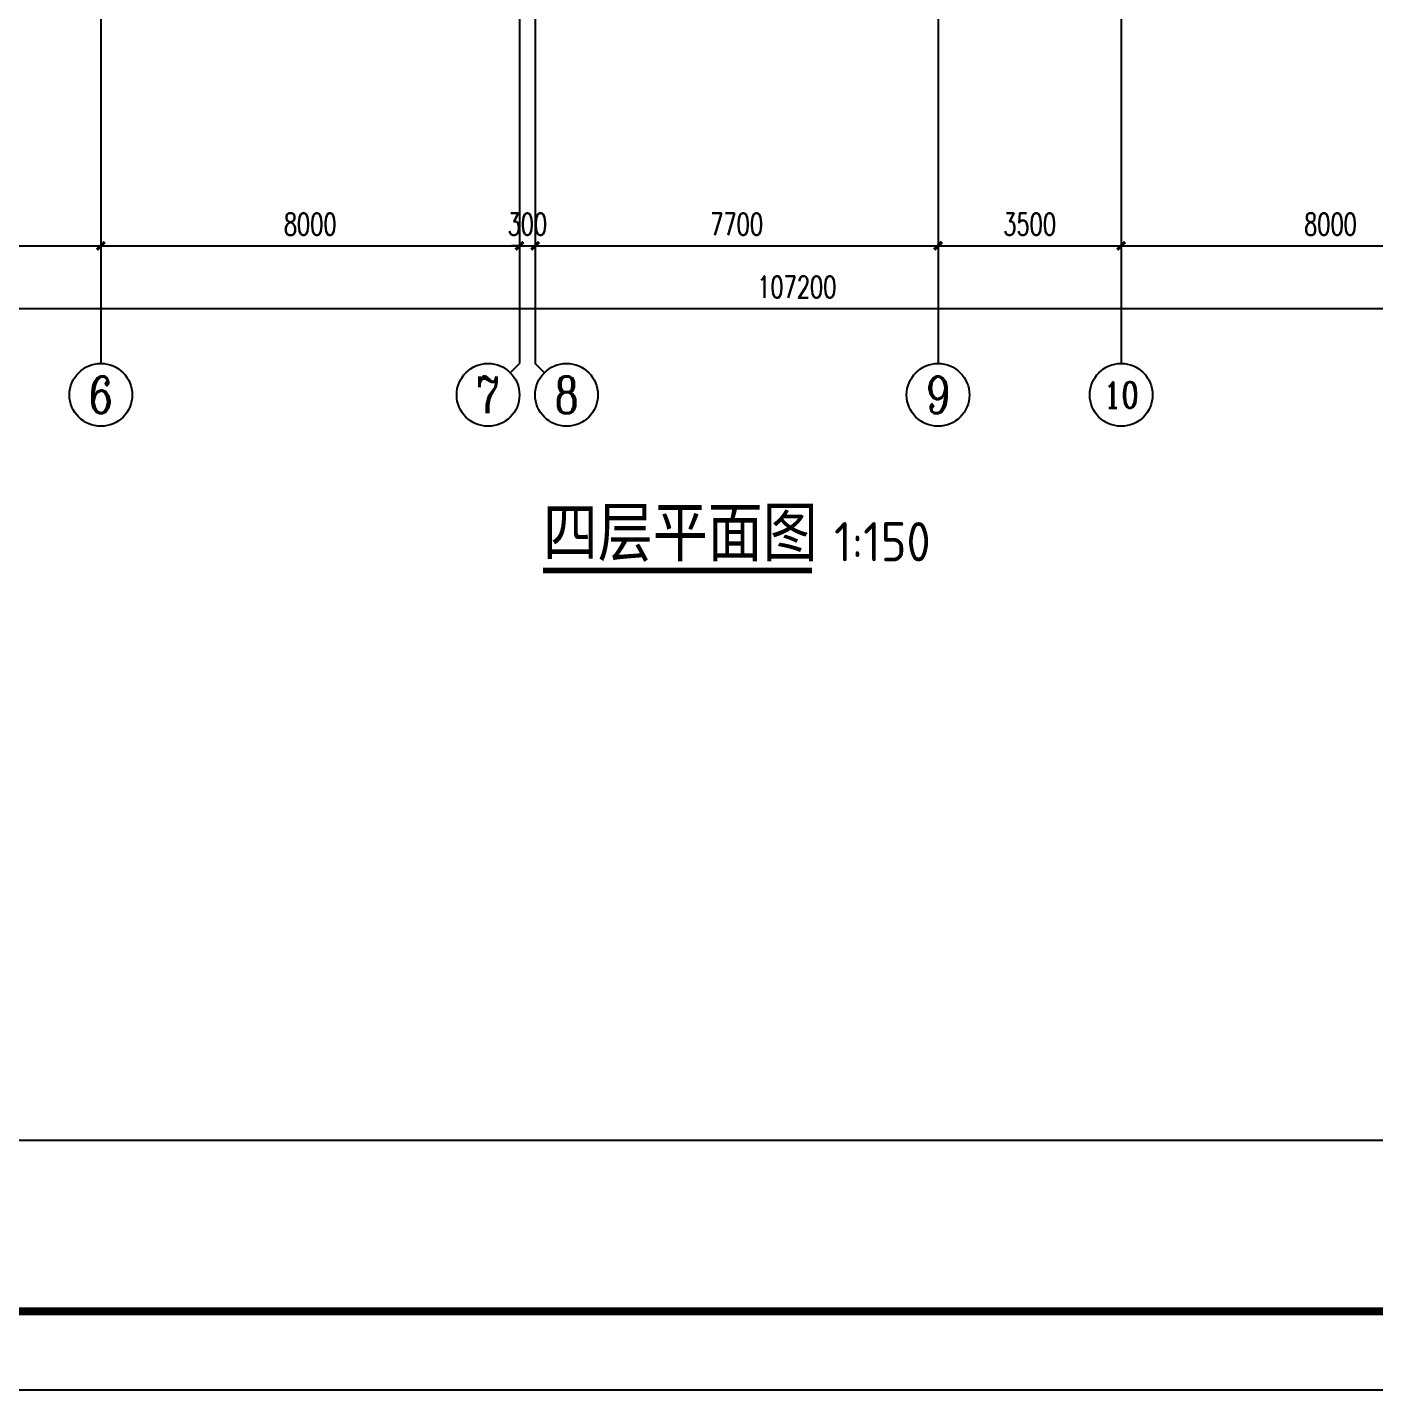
# Model space of a CAD drawing. Extents: x 0 to 2838408, y -923048 to 203859.
# Drawn here: x 2383809 to 2409563, y -715756 to -689714 of the extents above; entities that cross this region are included whole.
import ezdxf
from ezdxf.enums import TextEntityAlignment as Align

# ---------------------------------------------------------------- set-up
doc = ezdxf.new("R2010")
doc.units = 0
doc.header["$LTSCALE"] = 1000
for name, color, linetype in [('AXIS', 3, 'Continuous'), ('AXIS_TEXT', 7, 'Continuous'), ('BTTK', 7, 'Continuous'), ('DIM_SYMB', 3, 'Continuous'), ('DOTE', 8, 'Continuous'), ('PUB_TEXT', 7, 'Continuous'), ('PUB_TITLE', 4, 'Continuous'), ('XREF', 8, 'Continuous')]:
    doc.layers.add(name, color=color, linetype=linetype)
doc.styles.add('_TCH_AXIS', font='COMPLEX', dxfattribs={"bigfont": 'GBCBIG'})
doc.styles.add('A_DIM_T3', font='SIMPLEX', dxfattribs={"width": 0.7, "bigfont": 'HZ'})
doc.styles.add('COMPLEX', font='COMPLEX')
doc.styles.add('HZ(TK)', font='geniso.shx', dxfattribs={"width": 0.9, "bigfont": 'hztxt.shx'})
doc.styles.get("Standard").update_dxf_attribs({"font": 'geniso.shx', "bigfont": 'hztxt.shx'})
doc.dimstyles.new('_TCH_ARCH&&150', dxfattribs={"dimtxt": 420, "dimasz": 150, "dimexe": 375, "dimexo": 450, "dimgap": 202.5, "dimtad": 1, "dimdec": 0, "dimzin": 0, "dimdsep": 46, "dimtxsty": 'A_DIM_T3', "dimblk": 'ARCHTICK', "dimcen": 0.09, "dimclrt": 7, "dimazin": 2, "dimtfac": 1, "dimtdec": 0, "dimtix": 1, "dimtmove": 2, "dimatfit": 3, "dimfxl": 150, "dimtolj": 1, "dimtzin": 0, "dimarcsym": 0})

# ---------------------------------------------------------------- blocks, each defined once
blk = doc.blocks.new('vhtemplate_2020年新竖式图框_A0')
at = {"layer": 'PUB_TITLE', "color": 7}
blk.add_lwpolyline([(0, 0), (1189, 0), (1189, 841), (0, 841)], close=True, dxfattribs=at)
at = {"layer": 'PUB_TITLE', "const_width": 1}
blk.add_lwpolyline([(25, 10), (1179, 10), (1179, 831), (25, 831)], close=True, dxfattribs=at)
at = {"layer": 'BTTK', "color": 4, "style": 'HZ(TK)', "width": 0.9}
for tag, p in [('合作单位_001', (1143.83, 741.44)), ('建设单位_001', (1143.85, 207.44)), ('工程名称_001', (1143.62, 174.44)), ('子项名称_001', (1153.71, 157.94)), ('图纸名称_001', (1143.45, 138.94))]:
    blk.add_attdef(tag, p, '', height=3.5, dxfattribs=at)
for tag, p in [('注册证书号', (1156.5, 309.01)), ('注册印章号', (1156.5, 301.01)), ('设计号', (1154, 193)), ('图别', (1137.75, 34)), ('图号', (1170.25, 34)), ('版本号', (1137.75, 26)), ('日期', (1170.25, 26))]:
    blk.add_attdef(tag, text='', height=3.5, dxfattribs=at).set_placement(p, align=Align.MIDDLE)
blk = doc.blocks.new('_ArchTick')
at = {"color": 0, "linetype": 'ByBlock', "const_width": 0.4}
blk.add_lwpolyline([(-0.5, -0.5), (0.5, 0.5)], dxfattribs=at)
blk = doc.blocks.new('*D623')
at = {"layer": 'AXIS', "color": 0, "lineweight": -2, "transparency": 16777216}
for p, q in [((2344917, -690591), (2344917, -695466)), ((2452117, -690591), (2452117, -695466)), ((2344917, -695091), (2452117, -695091))]:
    blk.add_line(p, q, dxfattribs=at)
at = {"layer": 'Defpoints', "color": 0, "transparency": 16777216}
for p in [(2344917, -690141), (2452117, -690141), (2452117, -695091)]:
    blk.add_point(p, dxfattribs=at)
at = {"layer": 'AXIS', "color": 0, "lineweight": -2, "transparency": 16777216, "xscale": 150, "yscale": 150, "zscale": 150, "rotation": 180}
blk.add_blockref('_ArchTick', (2344917, -695091), dxfattribs=at)
at = {"layer": 'AXIS', "color": 0, "lineweight": -2, "transparency": 16777216, "xscale": 150, "yscale": 150, "zscale": 150}
blk.add_blockref('_ArchTick', (2452117, -695091), dxfattribs=at)
at = {"layer": 'AXIS', "color": 7, "transparency": 16777216, "insert": (2398517, -694679), "char_height": 420, "attachment_point": 5, "style": 'A_DIM_T3'}
blk.add_mtext('\\A1;107200', dxfattribs=at)
blk = doc.blocks.new('*D629')
at = {"layer": 'AXIS', "color": 0, "lineweight": -2, "transparency": 16777216}
for p, q in [((2377217, -690591), (2377217, -694266)), ((2385217, -690591), (2385217, -694266)), ((2377217, -693891), (2385217, -693891))]:
    blk.add_line(p, q, dxfattribs=at)
at = {"layer": 'Defpoints', "color": 0, "transparency": 16777216}
for p in [(2377217, -690141), (2385217, -690141), (2385217, -693891)]:
    blk.add_point(p, dxfattribs=at)
at = {"layer": 'AXIS', "color": 0, "lineweight": -2, "transparency": 16777216, "xscale": 150, "yscale": 150, "zscale": 150, "rotation": 180}
blk.add_blockref('_ArchTick', (2377217, -693891), dxfattribs=at)
at = {"layer": 'AXIS', "color": 0, "lineweight": -2, "transparency": 16777216, "xscale": 150, "yscale": 150, "zscale": 150}
blk.add_blockref('_ArchTick', (2385217, -693891), dxfattribs=at)
at = {"layer": 'AXIS', "color": 7, "transparency": 16777216, "insert": (2381217, -693479), "char_height": 420, "attachment_point": 5, "style": 'A_DIM_T3'}
blk.add_mtext('\\A1;8000', dxfattribs=at)
blk = doc.blocks.new('*D630')
at = {"layer": 'AXIS', "color": 0, "lineweight": -2, "transparency": 16777216}
for p, q in [((2385217, -690591), (2385217, -694266)), ((2393217, -690591), (2393217, -694266)), ((2385217, -693891), (2393217, -693891))]:
    blk.add_line(p, q, dxfattribs=at)
at = {"layer": 'Defpoints', "color": 0, "transparency": 16777216}
for p in [(2385217, -690141), (2393217, -690141), (2393217, -693891)]:
    blk.add_point(p, dxfattribs=at)
at = {"layer": 'AXIS', "color": 0, "lineweight": -2, "transparency": 16777216, "xscale": 150, "yscale": 150, "zscale": 150, "rotation": 180}
blk.add_blockref('_ArchTick', (2385217, -693891), dxfattribs=at)
at = {"layer": 'AXIS', "color": 0, "lineweight": -2, "transparency": 16777216, "xscale": 150, "yscale": 150, "zscale": 150}
blk.add_blockref('_ArchTick', (2393217, -693891), dxfattribs=at)
at = {"layer": 'AXIS', "color": 7, "transparency": 16777216, "insert": (2389217, -693479), "char_height": 420, "attachment_point": 5, "style": 'A_DIM_T3'}
blk.add_mtext('\\A1;8000', dxfattribs=at)
blk = doc.blocks.new('*D631')
at = {"layer": 'AXIS', "color": 0, "lineweight": -2, "transparency": 16777216}
for p, q in [((2393217, -690591), (2393217, -694266)), ((2393517, -690591), (2393517, -694266)), ((2393217, -693891), (2393067, -693891)), ((2393217, -693891), (2393517, -693891)), ((2393517, -693891), (2393667, -693891))]:
    blk.add_line(p, q, dxfattribs=at)
at = {"layer": 'Defpoints', "color": 0, "transparency": 16777216}
for p in [(2393217, -690141), (2393517, -690141), (2393517, -693891)]:
    blk.add_point(p, dxfattribs=at)
at = {"layer": 'AXIS', "color": 0, "lineweight": -2, "transparency": 16777216, "xscale": 150, "yscale": 150, "zscale": 150}
blk.add_blockref('_ArchTick', (2393217, -693891), dxfattribs=at)
at = {"layer": 'AXIS', "color": 0, "lineweight": -2, "transparency": 16777216, "xscale": 150, "yscale": 150, "zscale": 150, "rotation": 180}
blk.add_blockref('_ArchTick', (2393517, -693891), dxfattribs=at)
at = {"layer": 'AXIS', "color": 7, "transparency": 16777216, "insert": (2393367, -693479), "char_height": 420, "attachment_point": 5, "style": 'A_DIM_T3'}
blk.add_mtext('\\A1;300', dxfattribs=at)
blk = doc.blocks.new('*D632')
at = {"layer": 'AXIS', "color": 0, "lineweight": -2, "transparency": 16777216}
for p, q in [((2393517, -690591), (2393517, -694266)), ((2401217, -690591), (2401217, -694266)), ((2393517, -693891), (2401217, -693891))]:
    blk.add_line(p, q, dxfattribs=at)
at = {"layer": 'Defpoints', "color": 0, "transparency": 16777216}
for p in [(2393517, -690141), (2401217, -690141), (2401217, -693891)]:
    blk.add_point(p, dxfattribs=at)
at = {"layer": 'AXIS', "color": 0, "lineweight": -2, "transparency": 16777216, "xscale": 150, "yscale": 150, "zscale": 150, "rotation": 180}
blk.add_blockref('_ArchTick', (2393517, -693891), dxfattribs=at)
at = {"layer": 'AXIS', "color": 0, "lineweight": -2, "transparency": 16777216, "xscale": 150, "yscale": 150, "zscale": 150}
blk.add_blockref('_ArchTick', (2401217, -693891), dxfattribs=at)
at = {"layer": 'AXIS', "color": 7, "transparency": 16777216, "insert": (2397367, -693479), "char_height": 420, "attachment_point": 5, "style": 'A_DIM_T3'}
blk.add_mtext('\\A1;7700', dxfattribs=at)
blk = doc.blocks.new('*D633')
at = {"layer": 'AXIS', "color": 0, "lineweight": -2, "transparency": 16777216}
for p, q in [((2401217, -690591), (2401217, -694266)), ((2404717, -690591), (2404717, -694266)), ((2401217, -693891), (2404717, -693891))]:
    blk.add_line(p, q, dxfattribs=at)
at = {"layer": 'Defpoints', "color": 0, "transparency": 16777216}
for p in [(2401217, -690141), (2404717, -690141), (2404717, -693891)]:
    blk.add_point(p, dxfattribs=at)
at = {"layer": 'AXIS', "color": 0, "lineweight": -2, "transparency": 16777216, "xscale": 150, "yscale": 150, "zscale": 150, "rotation": 180}
blk.add_blockref('_ArchTick', (2401217, -693891), dxfattribs=at)
at = {"layer": 'AXIS', "color": 0, "lineweight": -2, "transparency": 16777216, "xscale": 150, "yscale": 150, "zscale": 150}
blk.add_blockref('_ArchTick', (2404717, -693891), dxfattribs=at)
at = {"layer": 'AXIS', "color": 7, "transparency": 16777216, "insert": (2402967, -693479), "char_height": 420, "attachment_point": 5, "style": 'A_DIM_T3'}
blk.add_mtext('\\A1;3500', dxfattribs=at)
blk = doc.blocks.new('*D634')
at = {"layer": 'AXIS', "color": 0, "lineweight": -2, "transparency": 16777216}
for p, q in [((2404717, -690591), (2404717, -694266)), ((2412717, -690591), (2412717, -694266)), ((2404717, -693891), (2412717, -693891))]:
    blk.add_line(p, q, dxfattribs=at)
at = {"layer": 'Defpoints', "color": 0, "transparency": 16777216}
for p in [(2404717, -690141), (2412717, -690141), (2412717, -693891)]:
    blk.add_point(p, dxfattribs=at)
at = {"layer": 'AXIS', "color": 0, "lineweight": -2, "transparency": 16777216, "xscale": 150, "yscale": 150, "zscale": 150, "rotation": 180}
blk.add_blockref('_ArchTick', (2404717, -693891), dxfattribs=at)
at = {"layer": 'AXIS', "color": 0, "lineweight": -2, "transparency": 16777216, "xscale": 150, "yscale": 150, "zscale": 150}
blk.add_blockref('_ArchTick', (2412717, -693891), dxfattribs=at)
at = {"layer": 'AXIS', "color": 7, "transparency": 16777216, "insert": (2408717, -693479), "char_height": 420, "attachment_point": 5, "style": 'A_DIM_T3'}
blk.add_mtext('\\A1;8000', dxfattribs=at)
blk = doc.blocks.new('*D687')
at = {"layer": 'AXIS', "color": 0, "lineweight": -2, "transparency": 16777216}
for p, q in [((2344917, -690591), (2344917, -695466)), ((2452117, -690591), (2452117, -695466)), ((2344917, -695091), (2452117, -695091))]:
    blk.add_line(p, q, dxfattribs=at)
at = {"layer": 'Defpoints', "color": 0, "transparency": 16777216}
for p in [(2344917, -690141), (2452117, -690141), (2452117, -695091)]:
    blk.add_point(p, dxfattribs=at)
at = {"layer": 'AXIS', "color": 0, "lineweight": -2, "transparency": 16777216, "xscale": 150, "yscale": 150, "zscale": 150, "rotation": 180}
blk.add_blockref('_ArchTick', (2344917, -695091), dxfattribs=at)
at = {"layer": 'AXIS', "color": 0, "lineweight": -2, "transparency": 16777216, "xscale": 150, "yscale": 150, "zscale": 150}
blk.add_blockref('_ArchTick', (2452117, -695091), dxfattribs=at)
at = {"layer": 'AXIS', "color": 7, "transparency": 16777216, "insert": (2398517, -694679), "char_height": 420, "attachment_point": 5, "style": 'A_DIM_T3'}
blk.add_mtext('\\A1;107200', dxfattribs=at)
blk = doc.blocks.new('*D693')
at = {"layer": 'AXIS', "color": 0, "lineweight": -2, "transparency": 16777216}
for p, q in [((2377217, -690591), (2377217, -694266)), ((2385217, -690591), (2385217, -694266)), ((2377217, -693891), (2385217, -693891))]:
    blk.add_line(p, q, dxfattribs=at)
at = {"layer": 'Defpoints', "color": 0, "transparency": 16777216}
for p in [(2377217, -690141), (2385217, -690141), (2385217, -693891)]:
    blk.add_point(p, dxfattribs=at)
at = {"layer": 'AXIS', "color": 0, "lineweight": -2, "transparency": 16777216, "xscale": 150, "yscale": 150, "zscale": 150, "rotation": 180}
blk.add_blockref('_ArchTick', (2377217, -693891), dxfattribs=at)
at = {"layer": 'AXIS', "color": 0, "lineweight": -2, "transparency": 16777216, "xscale": 150, "yscale": 150, "zscale": 150}
blk.add_blockref('_ArchTick', (2385217, -693891), dxfattribs=at)
at = {"layer": 'AXIS', "color": 7, "transparency": 16777216, "insert": (2381217, -693479), "char_height": 420, "attachment_point": 5, "style": 'A_DIM_T3'}
blk.add_mtext('\\A1;8000', dxfattribs=at)
blk = doc.blocks.new('*D694')
at = {"layer": 'AXIS', "color": 0, "lineweight": -2, "transparency": 16777216}
for p, q in [((2385217, -690591), (2385217, -694266)), ((2393217, -690591), (2393217, -694266)), ((2385217, -693891), (2393217, -693891))]:
    blk.add_line(p, q, dxfattribs=at)
at = {"layer": 'Defpoints', "color": 0, "transparency": 16777216}
for p in [(2385217, -690141), (2393217, -690141), (2393217, -693891)]:
    blk.add_point(p, dxfattribs=at)
at = {"layer": 'AXIS', "color": 0, "lineweight": -2, "transparency": 16777216, "xscale": 150, "yscale": 150, "zscale": 150, "rotation": 180}
blk.add_blockref('_ArchTick', (2385217, -693891), dxfattribs=at)
at = {"layer": 'AXIS', "color": 0, "lineweight": -2, "transparency": 16777216, "xscale": 150, "yscale": 150, "zscale": 150}
blk.add_blockref('_ArchTick', (2393217, -693891), dxfattribs=at)
at = {"layer": 'AXIS', "color": 7, "transparency": 16777216, "insert": (2389217, -693479), "char_height": 420, "attachment_point": 5, "style": 'A_DIM_T3'}
blk.add_mtext('\\A1;8000', dxfattribs=at)
blk = doc.blocks.new('*D695')
at = {"layer": 'AXIS', "color": 0, "lineweight": -2, "transparency": 16777216}
for p, q in [((2393217, -690591), (2393217, -694266)), ((2393517, -690591), (2393517, -694266)), ((2393217, -693891), (2393067, -693891)), ((2393217, -693891), (2393517, -693891)), ((2393517, -693891), (2393667, -693891))]:
    blk.add_line(p, q, dxfattribs=at)
at = {"layer": 'Defpoints', "color": 0, "transparency": 16777216}
for p in [(2393217, -690141), (2393517, -690141), (2393517, -693891)]:
    blk.add_point(p, dxfattribs=at)
at = {"layer": 'AXIS', "color": 0, "lineweight": -2, "transparency": 16777216, "xscale": 150, "yscale": 150, "zscale": 150}
blk.add_blockref('_ArchTick', (2393217, -693891), dxfattribs=at)
at = {"layer": 'AXIS', "color": 0, "lineweight": -2, "transparency": 16777216, "xscale": 150, "yscale": 150, "zscale": 150, "rotation": 180}
blk.add_blockref('_ArchTick', (2393517, -693891), dxfattribs=at)
at = {"layer": 'AXIS', "color": 7, "transparency": 16777216, "insert": (2393367, -693479), "char_height": 420, "attachment_point": 5, "style": 'A_DIM_T3'}
blk.add_mtext('\\A1;300', dxfattribs=at)
blk = doc.blocks.new('*D696')
at = {"layer": 'AXIS', "color": 0, "lineweight": -2, "transparency": 16777216}
for p, q in [((2393517, -690591), (2393517, -694266)), ((2401217, -690591), (2401217, -694266)), ((2393517, -693891), (2401217, -693891))]:
    blk.add_line(p, q, dxfattribs=at)
at = {"layer": 'Defpoints', "color": 0, "transparency": 16777216}
for p in [(2393517, -690141), (2401217, -690141), (2401217, -693891)]:
    blk.add_point(p, dxfattribs=at)
at = {"layer": 'AXIS', "color": 0, "lineweight": -2, "transparency": 16777216, "xscale": 150, "yscale": 150, "zscale": 150, "rotation": 180}
blk.add_blockref('_ArchTick', (2393517, -693891), dxfattribs=at)
at = {"layer": 'AXIS', "color": 0, "lineweight": -2, "transparency": 16777216, "xscale": 150, "yscale": 150, "zscale": 150}
blk.add_blockref('_ArchTick', (2401217, -693891), dxfattribs=at)
at = {"layer": 'AXIS', "color": 7, "transparency": 16777216, "insert": (2397367, -693479), "char_height": 420, "attachment_point": 5, "style": 'A_DIM_T3'}
blk.add_mtext('\\A1;7700', dxfattribs=at)
blk = doc.blocks.new('*D697')
at = {"layer": 'AXIS', "color": 0, "lineweight": -2, "transparency": 16777216}
for p, q in [((2401217, -690591), (2401217, -694266)), ((2404717, -690591), (2404717, -694266)), ((2401217, -693891), (2404717, -693891))]:
    blk.add_line(p, q, dxfattribs=at)
at = {"layer": 'Defpoints', "color": 0, "transparency": 16777216}
for p in [(2401217, -690141), (2404717, -690141), (2404717, -693891)]:
    blk.add_point(p, dxfattribs=at)
at = {"layer": 'AXIS', "color": 0, "lineweight": -2, "transparency": 16777216, "xscale": 150, "yscale": 150, "zscale": 150, "rotation": 180}
blk.add_blockref('_ArchTick', (2401217, -693891), dxfattribs=at)
at = {"layer": 'AXIS', "color": 0, "lineweight": -2, "transparency": 16777216, "xscale": 150, "yscale": 150, "zscale": 150}
blk.add_blockref('_ArchTick', (2404717, -693891), dxfattribs=at)
at = {"layer": 'AXIS', "color": 7, "transparency": 16777216, "insert": (2402967, -693479), "char_height": 420, "attachment_point": 5, "style": 'A_DIM_T3'}
blk.add_mtext('\\A1;3500', dxfattribs=at)
blk = doc.blocks.new('*D698')
at = {"layer": 'AXIS', "color": 0, "lineweight": -2, "transparency": 16777216}
for p, q in [((2404717, -690591), (2404717, -694266)), ((2412717, -690591), (2412717, -694266)), ((2404717, -693891), (2412717, -693891))]:
    blk.add_line(p, q, dxfattribs=at)
at = {"layer": 'Defpoints', "color": 0, "transparency": 16777216}
for p in [(2404717, -690141), (2412717, -690141), (2412717, -693891)]:
    blk.add_point(p, dxfattribs=at)
at = {"layer": 'AXIS', "color": 0, "lineweight": -2, "transparency": 16777216, "xscale": 150, "yscale": 150, "zscale": 150, "rotation": 180}
blk.add_blockref('_ArchTick', (2404717, -693891), dxfattribs=at)
at = {"layer": 'AXIS', "color": 0, "lineweight": -2, "transparency": 16777216, "xscale": 150, "yscale": 150, "zscale": 150}
blk.add_blockref('_ArchTick', (2412717, -693891), dxfattribs=at)
at = {"layer": 'AXIS', "color": 7, "transparency": 16777216, "insert": (2408717, -693479), "char_height": 420, "attachment_point": 5, "style": 'A_DIM_T3'}
blk.add_mtext('\\A1;8000', dxfattribs=at)
blk = doc.blocks.new('*D751')
at = {"layer": 'AXIS', "color": 0, "lineweight": -2, "transparency": 16777216}
for p, q in [((2344917, -690591), (2344917, -695466)), ((2452117, -690591), (2452117, -695466)), ((2344917, -695091), (2452117, -695091))]:
    blk.add_line(p, q, dxfattribs=at)
at = {"layer": 'Defpoints', "color": 0, "transparency": 16777216}
for p in [(2344917, -690141), (2452117, -690141), (2452117, -695091)]:
    blk.add_point(p, dxfattribs=at)
at = {"layer": 'AXIS', "color": 0, "lineweight": -2, "transparency": 16777216, "xscale": 150, "yscale": 150, "zscale": 150, "rotation": 180}
blk.add_blockref('_ArchTick', (2344917, -695091), dxfattribs=at)
at = {"layer": 'AXIS', "color": 0, "lineweight": -2, "transparency": 16777216, "xscale": 150, "yscale": 150, "zscale": 150}
blk.add_blockref('_ArchTick', (2452117, -695091), dxfattribs=at)
at = {"layer": 'AXIS', "color": 7, "transparency": 16777216, "insert": (2398517, -694679), "char_height": 420, "attachment_point": 5, "style": 'A_DIM_T3'}
blk.add_mtext('\\A1;107200', dxfattribs=at)
blk = doc.blocks.new('*D757')
at = {"layer": 'AXIS', "color": 0, "lineweight": -2, "transparency": 16777216}
for p, q in [((2377217, -690591), (2377217, -694266)), ((2385217, -690591), (2385217, -694266)), ((2377217, -693891), (2385217, -693891))]:
    blk.add_line(p, q, dxfattribs=at)
at = {"layer": 'Defpoints', "color": 0, "transparency": 16777216}
for p in [(2377217, -690141), (2385217, -690141), (2385217, -693891)]:
    blk.add_point(p, dxfattribs=at)
at = {"layer": 'AXIS', "color": 0, "lineweight": -2, "transparency": 16777216, "xscale": 150, "yscale": 150, "zscale": 150, "rotation": 180}
blk.add_blockref('_ArchTick', (2377217, -693891), dxfattribs=at)
at = {"layer": 'AXIS', "color": 0, "lineweight": -2, "transparency": 16777216, "xscale": 150, "yscale": 150, "zscale": 150}
blk.add_blockref('_ArchTick', (2385217, -693891), dxfattribs=at)
at = {"layer": 'AXIS', "color": 7, "transparency": 16777216, "insert": (2381217, -693479), "char_height": 420, "attachment_point": 5, "style": 'A_DIM_T3'}
blk.add_mtext('\\A1;8000', dxfattribs=at)
blk = doc.blocks.new('*D758')
at = {"layer": 'AXIS', "color": 0, "lineweight": -2, "transparency": 16777216}
for p, q in [((2385217, -690591), (2385217, -694266)), ((2393217, -690591), (2393217, -694266)), ((2385217, -693891), (2393217, -693891))]:
    blk.add_line(p, q, dxfattribs=at)
at = {"layer": 'Defpoints', "color": 0, "transparency": 16777216}
for p in [(2385217, -690141), (2393217, -690141), (2393217, -693891)]:
    blk.add_point(p, dxfattribs=at)
at = {"layer": 'AXIS', "color": 0, "lineweight": -2, "transparency": 16777216, "xscale": 150, "yscale": 150, "zscale": 150, "rotation": 180}
blk.add_blockref('_ArchTick', (2385217, -693891), dxfattribs=at)
at = {"layer": 'AXIS', "color": 0, "lineweight": -2, "transparency": 16777216, "xscale": 150, "yscale": 150, "zscale": 150}
blk.add_blockref('_ArchTick', (2393217, -693891), dxfattribs=at)
at = {"layer": 'AXIS', "color": 7, "transparency": 16777216, "insert": (2389217, -693479), "char_height": 420, "attachment_point": 5, "style": 'A_DIM_T3'}
blk.add_mtext('\\A1;8000', dxfattribs=at)
blk = doc.blocks.new('*D759')
at = {"layer": 'AXIS', "color": 0, "lineweight": -2, "transparency": 16777216}
for p, q in [((2393217, -690591), (2393217, -694266)), ((2393517, -690591), (2393517, -694266)), ((2393217, -693891), (2393067, -693891)), ((2393217, -693891), (2393517, -693891)), ((2393517, -693891), (2393667, -693891))]:
    blk.add_line(p, q, dxfattribs=at)
at = {"layer": 'Defpoints', "color": 0, "transparency": 16777216}
for p in [(2393217, -690141), (2393517, -690141), (2393517, -693891)]:
    blk.add_point(p, dxfattribs=at)
at = {"layer": 'AXIS', "color": 0, "lineweight": -2, "transparency": 16777216, "xscale": 150, "yscale": 150, "zscale": 150}
blk.add_blockref('_ArchTick', (2393217, -693891), dxfattribs=at)
at = {"layer": 'AXIS', "color": 0, "lineweight": -2, "transparency": 16777216, "xscale": 150, "yscale": 150, "zscale": 150, "rotation": 180}
blk.add_blockref('_ArchTick', (2393517, -693891), dxfattribs=at)
at = {"layer": 'AXIS', "color": 7, "transparency": 16777216, "insert": (2393367, -693479), "char_height": 420, "attachment_point": 5, "style": 'A_DIM_T3'}
blk.add_mtext('\\A1;300', dxfattribs=at)
blk = doc.blocks.new('*D760')
at = {"layer": 'AXIS', "color": 0, "lineweight": -2, "transparency": 16777216}
for p, q in [((2393517, -690591), (2393517, -694266)), ((2401217, -690591), (2401217, -694266)), ((2393517, -693891), (2401217, -693891))]:
    blk.add_line(p, q, dxfattribs=at)
at = {"layer": 'Defpoints', "color": 0, "transparency": 16777216}
for p in [(2393517, -690141), (2401217, -690141), (2401217, -693891)]:
    blk.add_point(p, dxfattribs=at)
at = {"layer": 'AXIS', "color": 0, "lineweight": -2, "transparency": 16777216, "xscale": 150, "yscale": 150, "zscale": 150, "rotation": 180}
blk.add_blockref('_ArchTick', (2393517, -693891), dxfattribs=at)
at = {"layer": 'AXIS', "color": 0, "lineweight": -2, "transparency": 16777216, "xscale": 150, "yscale": 150, "zscale": 150}
blk.add_blockref('_ArchTick', (2401217, -693891), dxfattribs=at)
at = {"layer": 'AXIS', "color": 7, "transparency": 16777216, "insert": (2397367, -693479), "char_height": 420, "attachment_point": 5, "style": 'A_DIM_T3'}
blk.add_mtext('\\A1;7700', dxfattribs=at)
blk = doc.blocks.new('*D761')
at = {"layer": 'AXIS', "color": 0, "lineweight": -2, "transparency": 16777216}
for p, q in [((2401217, -690591), (2401217, -694266)), ((2404717, -690591), (2404717, -694266)), ((2401217, -693891), (2404717, -693891))]:
    blk.add_line(p, q, dxfattribs=at)
at = {"layer": 'Defpoints', "color": 0, "transparency": 16777216}
for p in [(2401217, -690141), (2404717, -690141), (2404717, -693891)]:
    blk.add_point(p, dxfattribs=at)
at = {"layer": 'AXIS', "color": 0, "lineweight": -2, "transparency": 16777216, "xscale": 150, "yscale": 150, "zscale": 150, "rotation": 180}
blk.add_blockref('_ArchTick', (2401217, -693891), dxfattribs=at)
at = {"layer": 'AXIS', "color": 0, "lineweight": -2, "transparency": 16777216, "xscale": 150, "yscale": 150, "zscale": 150}
blk.add_blockref('_ArchTick', (2404717, -693891), dxfattribs=at)
at = {"layer": 'AXIS', "color": 7, "transparency": 16777216, "insert": (2402967, -693479), "char_height": 420, "attachment_point": 5, "style": 'A_DIM_T3'}
blk.add_mtext('\\A1;3500', dxfattribs=at)
blk = doc.blocks.new('*D762')
at = {"layer": 'AXIS', "color": 0, "lineweight": -2, "transparency": 16777216}
for p, q in [((2404717, -690591), (2404717, -694266)), ((2412717, -690591), (2412717, -694266)), ((2404717, -693891), (2412717, -693891))]:
    blk.add_line(p, q, dxfattribs=at)
at = {"layer": 'Defpoints', "color": 0, "transparency": 16777216}
for p in [(2404717, -690141), (2412717, -690141), (2412717, -693891)]:
    blk.add_point(p, dxfattribs=at)
at = {"layer": 'AXIS', "color": 0, "lineweight": -2, "transparency": 16777216, "xscale": 150, "yscale": 150, "zscale": 150, "rotation": 180}
blk.add_blockref('_ArchTick', (2404717, -693891), dxfattribs=at)
at = {"layer": 'AXIS', "color": 0, "lineweight": -2, "transparency": 16777216, "xscale": 150, "yscale": 150, "zscale": 150}
blk.add_blockref('_ArchTick', (2412717, -693891), dxfattribs=at)
at = {"layer": 'AXIS', "color": 7, "transparency": 16777216, "insert": (2408717, -693479), "char_height": 420, "attachment_point": 5, "style": 'A_DIM_T3'}
blk.add_mtext('\\A1;8000', dxfattribs=at)
blk = doc.blocks.new('_AXISO')
at = {"color": 0}
blk.add_circle((0, 0), 0.5, dxfattribs=at)
at = {"layer": 'AXIS_TEXT', "color": 0, "style": 'COMPLEX', "width": 1.041667}
blk.add_attdef('A', text='', height=0.56, dxfattribs=at).set_placement((-0.25, -0.28), (0.25, -0.28), align=Align.FIT)
blk = doc.blocks.new('*D815')
at = {"layer": 'AXIS', "color": 0, "lineweight": -2, "transparency": 16777216}
for p, q in [((2344917, -690591), (2344917, -695466)), ((2452117, -690591), (2452117, -695466)), ((2344917, -695091), (2452117, -695091))]:
    blk.add_line(p, q, dxfattribs=at)
at = {"layer": 'Defpoints', "color": 0, "transparency": 16777216}
for p in [(2344917, -690141), (2452117, -690141), (2452117, -695091)]:
    blk.add_point(p, dxfattribs=at)
at = {"layer": 'AXIS', "color": 0, "lineweight": -2, "transparency": 16777216, "xscale": 150, "yscale": 150, "zscale": 150, "rotation": 180}
blk.add_blockref('_ArchTick', (2344917, -695091), dxfattribs=at)
at = {"layer": 'AXIS', "color": 0, "lineweight": -2, "transparency": 16777216, "xscale": 150, "yscale": 150, "zscale": 150}
blk.add_blockref('_ArchTick', (2452117, -695091), dxfattribs=at)
at = {"layer": 'AXIS', "color": 7, "transparency": 16777216, "insert": (2398517, -694679), "char_height": 420, "attachment_point": 5, "style": 'A_DIM_T3'}
blk.add_mtext('\\A1;107200', dxfattribs=at)
blk = doc.blocks.new('*D821')
at = {"layer": 'AXIS', "color": 0, "lineweight": -2, "transparency": 16777216}
for p, q in [((2377217, -690591), (2377217, -694266)), ((2385217, -690591), (2385217, -694266)), ((2377217, -693891), (2385217, -693891))]:
    blk.add_line(p, q, dxfattribs=at)
at = {"layer": 'Defpoints', "color": 0, "transparency": 16777216}
for p in [(2377217, -690141), (2385217, -690141), (2385217, -693891)]:
    blk.add_point(p, dxfattribs=at)
at = {"layer": 'AXIS', "color": 0, "lineweight": -2, "transparency": 16777216, "xscale": 150, "yscale": 150, "zscale": 150, "rotation": 180}
blk.add_blockref('_ArchTick', (2377217, -693891), dxfattribs=at)
at = {"layer": 'AXIS', "color": 0, "lineweight": -2, "transparency": 16777216, "xscale": 150, "yscale": 150, "zscale": 150}
blk.add_blockref('_ArchTick', (2385217, -693891), dxfattribs=at)
at = {"layer": 'AXIS', "color": 7, "transparency": 16777216, "insert": (2381217, -693479), "char_height": 420, "attachment_point": 5, "style": 'A_DIM_T3'}
blk.add_mtext('\\A1;8000', dxfattribs=at)
blk = doc.blocks.new('*D822')
at = {"layer": 'AXIS', "color": 0, "lineweight": -2, "transparency": 16777216}
for p, q in [((2385217, -690591), (2385217, -694266)), ((2393217, -690591), (2393217, -694266)), ((2385217, -693891), (2393217, -693891))]:
    blk.add_line(p, q, dxfattribs=at)
at = {"layer": 'Defpoints', "color": 0, "transparency": 16777216}
for p in [(2385217, -690141), (2393217, -690141), (2393217, -693891)]:
    blk.add_point(p, dxfattribs=at)
at = {"layer": 'AXIS', "color": 0, "lineweight": -2, "transparency": 16777216, "xscale": 150, "yscale": 150, "zscale": 150, "rotation": 180}
blk.add_blockref('_ArchTick', (2385217, -693891), dxfattribs=at)
at = {"layer": 'AXIS', "color": 0, "lineweight": -2, "transparency": 16777216, "xscale": 150, "yscale": 150, "zscale": 150}
blk.add_blockref('_ArchTick', (2393217, -693891), dxfattribs=at)
at = {"layer": 'AXIS', "color": 7, "transparency": 16777216, "insert": (2389217, -693479), "char_height": 420, "attachment_point": 5, "style": 'A_DIM_T3'}
blk.add_mtext('\\A1;8000', dxfattribs=at)
blk = doc.blocks.new('*D823')
at = {"layer": 'AXIS', "color": 0, "lineweight": -2, "transparency": 16777216}
for p, q in [((2393217, -690591), (2393217, -694266)), ((2393517, -690591), (2393517, -694266)), ((2393217, -693891), (2393067, -693891)), ((2393217, -693891), (2393517, -693891)), ((2393517, -693891), (2393667, -693891))]:
    blk.add_line(p, q, dxfattribs=at)
at = {"layer": 'Defpoints', "color": 0, "transparency": 16777216}
for p in [(2393217, -690141), (2393517, -690141), (2393517, -693891)]:
    blk.add_point(p, dxfattribs=at)
at = {"layer": 'AXIS', "color": 0, "lineweight": -2, "transparency": 16777216, "xscale": 150, "yscale": 150, "zscale": 150}
blk.add_blockref('_ArchTick', (2393217, -693891), dxfattribs=at)
at = {"layer": 'AXIS', "color": 0, "lineweight": -2, "transparency": 16777216, "xscale": 150, "yscale": 150, "zscale": 150, "rotation": 180}
blk.add_blockref('_ArchTick', (2393517, -693891), dxfattribs=at)
at = {"layer": 'AXIS', "color": 7, "transparency": 16777216, "insert": (2393367, -693479), "char_height": 420, "attachment_point": 5, "style": 'A_DIM_T3'}
blk.add_mtext('\\A1;300', dxfattribs=at)
blk = doc.blocks.new('*D824')
at = {"layer": 'AXIS', "color": 0, "lineweight": -2, "transparency": 16777216}
for p, q in [((2393517, -690591), (2393517, -694266)), ((2401217, -690591), (2401217, -694266)), ((2393517, -693891), (2401217, -693891))]:
    blk.add_line(p, q, dxfattribs=at)
at = {"layer": 'Defpoints', "color": 0, "transparency": 16777216}
for p in [(2393517, -690141), (2401217, -690141), (2401217, -693891)]:
    blk.add_point(p, dxfattribs=at)
at = {"layer": 'AXIS', "color": 0, "lineweight": -2, "transparency": 16777216, "xscale": 150, "yscale": 150, "zscale": 150, "rotation": 180}
blk.add_blockref('_ArchTick', (2393517, -693891), dxfattribs=at)
at = {"layer": 'AXIS', "color": 0, "lineweight": -2, "transparency": 16777216, "xscale": 150, "yscale": 150, "zscale": 150}
blk.add_blockref('_ArchTick', (2401217, -693891), dxfattribs=at)
at = {"layer": 'AXIS', "color": 7, "transparency": 16777216, "insert": (2397367, -693479), "char_height": 420, "attachment_point": 5, "style": 'A_DIM_T3'}
blk.add_mtext('\\A1;7700', dxfattribs=at)
blk = doc.blocks.new('*D825')
at = {"layer": 'AXIS', "color": 0, "lineweight": -2, "transparency": 16777216}
for p, q in [((2401217, -690591), (2401217, -694266)), ((2404717, -690591), (2404717, -694266)), ((2401217, -693891), (2404717, -693891))]:
    blk.add_line(p, q, dxfattribs=at)
at = {"layer": 'Defpoints', "color": 0, "transparency": 16777216}
for p in [(2401217, -690141), (2404717, -690141), (2404717, -693891)]:
    blk.add_point(p, dxfattribs=at)
at = {"layer": 'AXIS', "color": 0, "lineweight": -2, "transparency": 16777216, "xscale": 150, "yscale": 150, "zscale": 150, "rotation": 180}
blk.add_blockref('_ArchTick', (2401217, -693891), dxfattribs=at)
at = {"layer": 'AXIS', "color": 0, "lineweight": -2, "transparency": 16777216, "xscale": 150, "yscale": 150, "zscale": 150}
blk.add_blockref('_ArchTick', (2404717, -693891), dxfattribs=at)
at = {"layer": 'AXIS', "color": 7, "transparency": 16777216, "insert": (2402967, -693479), "char_height": 420, "attachment_point": 5, "style": 'A_DIM_T3'}
blk.add_mtext('\\A1;3500', dxfattribs=at)
blk = doc.blocks.new('*D826')
at = {"layer": 'AXIS', "color": 0, "lineweight": -2, "transparency": 16777216}
for p, q in [((2404717, -690591), (2404717, -694266)), ((2412717, -690591), (2412717, -694266)), ((2404717, -693891), (2412717, -693891))]:
    blk.add_line(p, q, dxfattribs=at)
at = {"layer": 'Defpoints', "color": 0, "transparency": 16777216}
for p in [(2404717, -690141), (2412717, -690141), (2412717, -693891)]:
    blk.add_point(p, dxfattribs=at)
at = {"layer": 'AXIS', "color": 0, "lineweight": -2, "transparency": 16777216, "xscale": 150, "yscale": 150, "zscale": 150, "rotation": 180}
blk.add_blockref('_ArchTick', (2404717, -693891), dxfattribs=at)
at = {"layer": 'AXIS', "color": 0, "lineweight": -2, "transparency": 16777216, "xscale": 150, "yscale": 150, "zscale": 150}
blk.add_blockref('_ArchTick', (2412717, -693891), dxfattribs=at)
at = {"layer": 'AXIS', "color": 7, "transparency": 16777216, "insert": (2408717, -693479), "char_height": 420, "attachment_point": 5, "style": 'A_DIM_T3'}
blk.add_mtext('\\A1;8000', dxfattribs=at)
blk = doc.blocks.new('4F1')
at = {"layer": 'AXIS'}
for p, q in [((2385216.7, -690141.3), (2385216.7, -696141.3)), ((2393216.7, -690141.3), (2393216.7, -696141.3)), ((2393516.7, -690141.3), (2393516.7, -696141.3)), ((2401216.7, -690141.3), (2401216.7, -696141.3)), ((2404716.7, -690141.3), (2404716.7, -696141.3)), ((2393041, -696317), (2393216.7, -696141.3)), ((2393692.5, -696317), (2393516.7, -696141.3))]:
    blk.add_line(p, q, dxfattribs=at)
at = {"layer": 'Defpoints', "color": 250}
blk.add_lwpolyline([(2326685.8, -710986.4), (2468623.3, -710986.4), (2468623.3, -637869.7), (2326685.8, -637869.7)], close=True, dxfattribs=at)
at = {"layer": 'DOTE'}
for p, q in [((2385216.7, -606941.3), (2385216.7, -690141.3)), ((2393216.7, -606941.3), (2393216.7, -690141.3)), ((2393516.7, -606941.3), (2393516.7, -690141.3)), ((2401216.7, -606941.3), (2401216.7, -690141.3)), ((2404716.7, -606941.3), (2404716.7, -690141.3))]:
    blk.add_line(p, q, dxfattribs=at)
at = {"layer": 'AXIS'}
ref = blk.add_blockref('_AXISO', (2385216.7, -696741.3), dxfattribs=dict(at, xscale=1200, yscale=1200, zscale=1200))
ref.add_attrib('A', '6', dxfattribs={"layer": 'AXIS_TEXT', "height": 698.9, "style": '_TCH_AXIS'}).set_placement((2384983.8, -697090.8), (2385449.7, -697090.8), align=Align.FIT)
ref = blk.add_blockref('_AXISO', (2392616.7, -696741.3), dxfattribs=dict(at, xscale=1200, yscale=1200, zscale=1200))
ref.add_attrib('A', '7', dxfattribs={"layer": 'AXIS_TEXT', "height": 698.9, "style": '_TCH_AXIS'}).set_placement((2392383.8, -697090.8), (2392849.7, -697090.8), align=Align.FIT)
ref = blk.add_blockref('_AXISO', (2394116.7, -696741.3), dxfattribs=dict(at, xscale=1200, yscale=1200, zscale=1200))
ref.add_attrib('A', '8', dxfattribs={"layer": 'AXIS_TEXT', "height": 698.9, "style": '_TCH_AXIS'}).set_placement((2393883.8, -697090.8), (2394349.7, -697090.8), align=Align.FIT)
ref = blk.add_blockref('_AXISO', (2401216.7, -696741.3), dxfattribs=dict(at, xscale=1200, yscale=1200, zscale=1200))
ref.add_attrib('A', '9', dxfattribs={"layer": 'AXIS_TEXT', "height": 698.9, "style": '_TCH_AXIS'}).set_placement((2400983.8, -697090.8), (2401449.7, -697090.8), align=Align.FIT)
ref = blk.add_blockref('_AXISO', (2404716.7, -696741.3), dxfattribs=dict(at, xscale=1200, yscale=1200, zscale=1200))
ref.add_attrib('A', '10', dxfattribs={"layer": 'AXIS_TEXT', "height": 492.67, "style": '_TCH_AXIS'}).set_placement((2404376.6, -696987.6), (2405056.9, -696987.6), align=Align.FIT)
for p1, p2, distance, picture, middle in [((2344916.7, -690141.3), (2452116.7, -690141.3), -4950, '*D623', (2398516.7, -694678.8)), ((2344916.7, -690141.3), (2452116.7, -690141.3), -4950, '*D687', (2398516.7, -694678.8)), ((2344916.7, -690141.3), (2452116.7, -690141.3), -4950, '*D751', (2398516.7, -694678.8)), ((2344916.7, -690141.3), (2452116.7, -690141.3), -4950, '*D815', (2398516.7, -694678.8)), ((2377216.7, -690141.3), (2385216.7, -690141.3), -3750, '*D629', (2381216.7, -693478.8)), ((2377216.7, -690141.3), (2385216.7, -690141.3), -3750, '*D693', (2381216.7, -693478.8)), ((2377216.7, -690141.3), (2385216.7, -690141.3), -3750, '*D757', (2381216.7, -693478.8)), ((2377216.7, -690141.3), (2385216.7, -690141.3), -3750, '*D821', (2381216.7, -693478.8)), ((2385216.7, -690141.3), (2393216.7, -690141.3), -3750, '*D630', (2389216.7, -693478.8)), ((2385216.7, -690141.3), (2393216.7, -690141.3), -3750, '*D694', (2389216.7, -693478.8)), ((2385216.7, -690141.3), (2393216.7, -690141.3), -3750, '*D758', (2389216.7, -693478.8)), ((2385216.7, -690141.3), (2393216.7, -690141.3), -3750, '*D822', (2389216.7, -693478.8)), ((2393216.7, -690141.3), (2393516.7, -690141.3), -3750, '*D631', (2393366.7, -693478.8)), ((2393216.7, -690141.3), (2393516.7, -690141.3), -3750, '*D695', (2393366.7, -693478.8)), ((2393216.7, -690141.3), (2393516.7, -690141.3), -3750, '*D759', (2393366.7, -693478.8)), ((2393216.7, -690141.3), (2393516.7, -690141.3), -3750, '*D823', (2393366.7, -693478.8)), ((2393516.7, -690141.3), (2401216.7, -690141.3), -3750, '*D632', (2397366.7, -693478.8)), ((2393516.7, -690141.3), (2401216.7, -690141.3), -3750, '*D696', (2397366.7, -693478.8)), ((2393516.7, -690141.3), (2401216.7, -690141.3), -3750, '*D760', (2397366.7, -693478.8)), ((2393516.7, -690141.3), (2401216.7, -690141.3), -3750, '*D824', (2397366.7, -693478.8)), ((2401216.7, -690141.3), (2404716.7, -690141.3), -3750, '*D633', (2402966.7, -693478.8)), ((2401216.7, -690141.3), (2404716.7, -690141.3), -3750, '*D697', (2402966.7, -693478.8)), ((2401216.7, -690141.3), (2404716.7, -690141.3), -3750, '*D761', (2402966.7, -693478.8)), ((2401216.7, -690141.3), (2404716.7, -690141.3), -3750, '*D825', (2402966.7, -693478.8)), ((2404716.7, -690141.3), (2412716.7, -690141.3), -3750, '*D634', (2408716.7, -693478.8)), ((2404716.7, -690141.3), (2412716.7, -690141.3), -3750, '*D698', (2408716.7, -693478.8)), ((2404716.7, -690141.3), (2412716.7, -690141.3), -3750, '*D762', (2408716.7, -693478.8)), ((2404716.7, -690141.3), (2412716.7, -690141.3), -3750, '*D826', (2408716.7, -693478.8))]:
    dim = blk.add_aligned_dim(p1=p1, p2=p2, distance=distance, dimstyle='_TCH_ARCH&&150', dxfattribs=at)
    dim.commit()
    dim.dimension.update_dxf_attribs({"geometry": picture, "text_midpoint": middle})

msp = doc.modelspace()

# ---------------------------------------------------------------- linework, layer by layer
at = {"layer": 'DIM_SYMB', "const_width": 105}
msp.add_lwpolyline([(2393663.5, -700099.2), (2398809.3, -700099.2)], dxfattribs=at)

# ---------------------------------------------------------------- block references
at = {"xscale": 150, "yscale": 150, "zscale": 150}
msp.add_blockref('vhtemplate_2020年新竖式图框_A0', (2324012.2, -715756.4), dxfattribs=at)
at = {"layer": 'XREF'}
msp.add_blockref('4F1', (0, 0), dxfattribs=at)

# ---------------------------------------------------------------- texts
at = {"layer": 'PUB_TEXT', "color": 7}
for s, height, p in [('四层平面图', 1050, (2393663.5, -699922.3)), ('1:150', 750, (2399229.3, -699922.3))]:
    msp.add_text(s, height=height, dxfattribs=at).set_placement(p)

doc.saveas('drawing.dxf')
